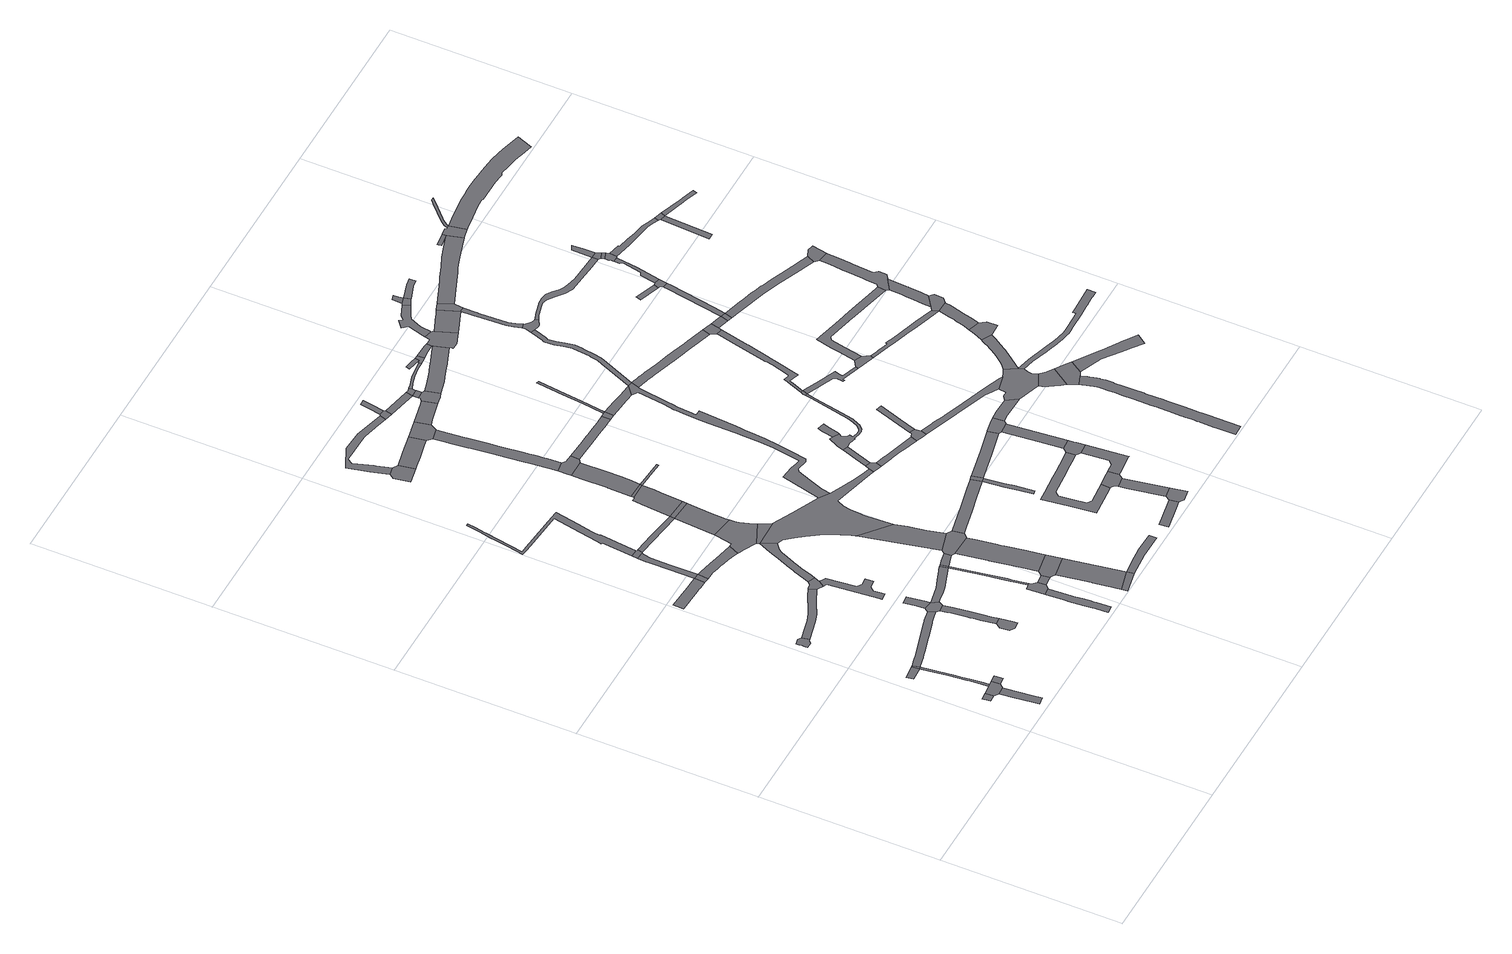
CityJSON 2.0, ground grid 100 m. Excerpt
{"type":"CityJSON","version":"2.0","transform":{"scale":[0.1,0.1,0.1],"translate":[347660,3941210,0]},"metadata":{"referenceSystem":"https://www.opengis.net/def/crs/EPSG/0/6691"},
"CityObjects":{
"road1":{"type":"Road","geometry":[{"type":"MultiSurface","lod":"1","boundaries":[[[0,1,2,3]]]}]},
"road2":{"type":"Road","attributes":{"RoadStructureAttribute.sectionType":"1"},"geometry":[{"type":"MultiSurface","lod":"1","boundaries":[[[4,5,6,7,8,9,10,11]]]}]},
"road3":{"type":"Road","geometry":[{"type":"MultiSurface","lod":"1","boundaries":[[[12,13,3,2,11,10,14,15]]]}]},
"road4":{"type":"Road","attributes":{"RoadStructureAttribute.sectionType":"1"},"geometry":[{"type":"MultiSurface","lod":"1","boundaries":[[[16,17,18,19]]]}]},
"road5":{"type":"Road","attributes":{"RoadStructureAttribute.sectionType":"1"},"geometry":[{"type":"MultiSurface","lod":"1","boundaries":[[[17,20,21,22,23,24,13,12,25,26,27,28,29,30,31,32,33]]]}]},
"road6":{"type":"Road","geometry":[{"type":"MultiSurface","lod":"1","boundaries":[[[14,34,35,36,15]]]}]},
"road7":{"type":"Road","geometry":[{"type":"MultiSurface","lod":"1","boundaries":[[[37,38,18,17,33,39]]]}]},
"road8":{"type":"Road","geometry":[{"type":"MultiSurface","lod":"1","boundaries":[[[40,41,42,43,44,45,46,47,48,49,50,51]]]}]},
"road9":{"type":"Road","attributes":{"RoadStructureAttribute.sectionType":"1"},"geometry":[{"type":"MultiSurface","lod":"1","boundaries":[[[52,53,54,55,56,57,58,59,60,61,62,63,64,65,66,67,68,69,70,71,37,39]]]}]},
"road10":{"type":"Road","attributes":{"RoadStructureAttribute.sectionType":"1"},"geometry":[{"type":"MultiSurface","lod":"1","boundaries":[[[72,73,74,75,76,77,78,79,80,81,82,83,84,85,86,87,88,40,51]]]}]},
"road11":{"type":"Road","attributes":{"RoadStructureAttribute.sectionType":"1"},"geometry":[{"type":"MultiSurface","lod":"1","boundaries":[[[89,90,91,92,93,94,95,96,97,98,99,100]]]}]},
"road12":{"type":"Road","geometry":[{"type":"MultiSurface","lod":"1","boundaries":[[[101,102,103,104,105,106,107,108]]]}]},
"road13":{"type":"Road","attributes":{"RoadStructureAttribute.sectionType":"1"},"geometry":[{"type":"MultiSurface","lod":"1","boundaries":[[[109,110,111,112,113,114,115,116,117,118,119,120,121,122,123,106,105]]]}]},
"road14":{"type":"Road","geometry":[{"type":"MultiSurface","lod":"1","boundaries":[[[124,125,126,65,64,116,115]]]}]},
"road15":{"type":"Road","geometry":[{"type":"MultiSurface","lod":"1","boundaries":[[[95,94,127,128]]]}]},
"road16":{"type":"Road","attributes":{"RoadStructureAttribute.sectionType":"1"},"geometry":[{"type":"MultiSurface","lod":"1","boundaries":[[[129,130,131,132,126,125]]]}]},
"road17":{"type":"Road","geometry":[{"type":"MultiSurface","lod":"1","boundaries":[[[78,133,134,135,136,137,138,79]]]}]},
"road18":{"type":"Road","attributes":{"RoadStructureAttribute.sectionType":"1"},"geometry":[{"type":"MultiSurface","lod":"1","boundaries":[[[139,140,141,95,128,142,143,144,145,146,147]]]}]},
"road19":{"type":"Road","attributes":{"RoadStructureAttribute.sectionType":"1"},"geometry":[{"type":"MultiSurface","lod":"1","boundaries":[[[148,149,150,151,152,153,154,155,156,157,158,159,134,133]]]}]},
"road20":{"type":"Road","geometry":[{"type":"MultiSurface","lod":"1","boundaries":[[[146,160,161,162,163,164,147]]]}]},
"road21":{"type":"Road","attributes":{"RoadStructureAttribute.sectionType":"1"},"geometry":[{"type":"MultiSurface","lod":"1","boundaries":[[[165,166,167,168,169,170,171,128,127,172,173,174,175,176,177,178,179,180,181]]]}]},
"road22":{"type":"Road","attributes":{"RoadStructureAttribute.sectionType":"1"},"geometry":[{"type":"MultiSurface","lod":"1","boundaries":[[[182,183,184,185,186,187,125,124,188,189,190,191,192]]]}]},
"road23":{"type":"Road","attributes":{"RoadStructureAttribute.sectionType":"1"},"geometry":[{"type":"MultiSurface","lod":"1","boundaries":[[[193,194,195,196,197,198,199,200,201,202,203,204,205,206,207,208,209,210,211]]]}]},
"road24":{"type":"Road","attributes":{"RoadStructureAttribute.sectionType":"1"},"geometry":[{"type":"MultiSurface","lod":"1","boundaries":[[[163,212,213,214,215,216,217,218,219,220,221,222,223,224,225,226,227,228,229,230,231,232,233,234,235,236,237,238,239,240,241,242,243,244,164]]]}]},
"road25":{"type":"Road","attributes":{"RoadStructureAttribute.sectionType":"1"},"geometry":[{"type":"MultiSurface","lod":"1","boundaries":[[[245,246,247,248,249,250,251,252,253,136,135,254,255,256,257,258,259,260,261,262,263,264,265]]]}]},
"road26":{"type":"Road","geometry":[{"type":"MultiSurface","lod":"1","boundaries":[[[266,267,268,269,270,201,200,271,272]]]}]},
"road27":{"type":"Road","attributes":{"RoadStructureAttribute.sectionType":"1"},"geometry":[{"type":"MultiSurface","lod":"1","boundaries":[[[268,273,274,275,276,277,278,192,279,280,281,282,283,284,269]]]}]},
"road28":{"type":"Road","attributes":{"RoadStructureAttribute.sectionType":"1"},"geometry":[{"type":"MultiSurface","lod":"1","boundaries":[[[285,286,287,161,160,288,289]]]}]},
"road29":{"type":"Road","attributes":{"RoadStructureAttribute.sectionType":"1"},"geometry":[{"type":"MultiSurface","lod":"1","boundaries":[[[290,291,266,272,292,293]]]}]},
"road30":{"type":"Road","geometry":[{"type":"MultiSurface","lod":"1","boundaries":[[[294,182,192,278,295]]]}]},
"road31":{"type":"Road","attributes":{"RoadStructureAttribute.sectionType":"1"},"geometry":[{"type":"MultiSurface","lod":"1","boundaries":[[[296,297,294,295,298]]]}]},
"road32":{"type":"Road","geometry":[{"type":"MultiSurface","lod":"1","boundaries":[[[180,299,300,301,302,303,304,305,306,307,308,309,310,311,312,181]]]}]},
"road33":{"type":"Road","geometry":[{"type":"MultiSurface","lod":"1","boundaries":[[[313,314,315,316]]]}]},
"road34":{"type":"Road","attributes":{"RoadStructureAttribute.sectionType":"1"},"geometry":[{"type":"MultiSurface","lod":"1","boundaries":[[[317,318,319,320,321,314,313,322,323,324,325]]]}]},
"road35":{"type":"Road","geometry":[{"type":"MultiSurface","lod":"1","boundaries":[[[301,245,326,327,328,302]]]}]},
"road36":{"type":"Road","geometry":[{"type":"MultiSurface","lod":"1","boundaries":[[[324,329,330,331,290,293,332,325]]]}]},
"road37":{"type":"Road","attributes":{"RoadStructureAttribute.sectionType":"1"},"geometry":[{"type":"MultiSurface","lod":"1","boundaries":[[[333,334,335,336,337,338,288,339,340,309,308]]]}]},
"road38":{"type":"Road","attributes":{"RoadStructureAttribute.sectionType":"1"},"geometry":[{"type":"MultiSurface","lod":"1","boundaries":[[[341,342,343,344,345,331,330,346,347,348,349,350,351,352,353,354]]]}]},
"road39":{"type":"Road","geometry":[{"type":"MultiSurface","lod":"1","boundaries":[[[354,353,355,356,357,358,296,298]]]}]},
"road40":{"type":"Road","geometry":[{"type":"MultiSurface","lod":"1","boundaries":[[[288,338,359,289]]]}]},
"road41":{"type":"Road","attributes":{"RoadStructureAttribute.sectionType":"1"},"geometry":[{"type":"MultiSurface","lod":"1","boundaries":[[[360,361,362,363,364,365,366,358,357]]]}]},
"road42":{"type":"Road","geometry":[{"type":"MultiSurface","lod":"1","boundaries":[[[367,368,369,370,371,372]]]}]},
"road43":{"type":"Road","attributes":{"RoadStructureAttribute.sectionType":"1"},"geometry":[{"type":"MultiSurface","lod":"1","boundaries":[[[373,374,375,376,289,359,377,378,379]]]}]},
"road44":{"type":"Road","attributes":{"RoadStructureAttribute.sectionType":"1"},"geometry":[{"type":"MultiSurface","lod":"1","boundaries":[[[380,381,382,313,316,383,384,385,386]]]}]},
"road45":{"type":"Road","geometry":[{"type":"MultiSurface","lod":"1","boundaries":[[[387,388,389,373,379]]]}]},
"road46":{"type":"Road","geometry":[{"type":"MultiSurface","lod":"1","boundaries":[[[390,391,326,245,265,392,393,394,395,396,397,398,399,400,401,402,364,363,403,404,405,406,407,408,409,410,411,412,413,414,415,416,417,418,419,420]]]}]},
"road47":{"type":"Road","attributes":{"RoadStructureAttribute.sectionType":"1"},"geometry":[{"type":"MultiSurface","lod":"1","boundaries":[[[387,421,422,423,424,425,426,427,428,388]]]}]},
"road48":{"type":"Road","attributes":{"function":"3","RoadStructureAttribute.sectionType":"1"},"geometry":[{"type":"MultiSurface","lod":"1","boundaries":[[[371,429,430,431,432,433,434,372]]]}]},
"road49":{"type":"Road","attributes":{"RoadStructureAttribute.sectionType":"1"},"geometry":[{"type":"MultiSurface","lod":"1","boundaries":[[[435,436,437,438,439,440,441,442,443,444,445,446,447,448,449,450,451,452,453,454,368,367]]]}]},
"road50":{"type":"Road","geometry":[{"type":"MultiSurface","lod":"1","boundaries":[[[455,456,457,458,387,379]]]}]},
"road51":{"type":"Road","geometry":[{"type":"MultiSurface","lod":"1","boundaries":[[[459,425,424,460,461,462,463,464]]]}]},
"road52":{"type":"Road","attributes":{"RoadStructureAttribute.sectionType":"1"},"geometry":[{"type":"MultiSurface","lod":"1","boundaries":[[[463,465,466,467,468,469,470,471,472,473,474,475,476,477,478,479,480,481,482,483,484,485,486,487,488,489,490,491,492,464]]]}]},
"road53":{"type":"Road","attributes":{"RoadStructureAttribute.sectionType":"1"},"geometry":[{"type":"MultiSurface","lod":"1","boundaries":[[[355,493,494,495,496,497,498,499,500,501,502,503,356]]]}]},
"road54":{"type":"Road","geometry":[{"type":"MultiSurface","lod":"1","boundaries":[[[478,504,505,506,507,433,432,479]]]}]},
"road55":{"type":"Road","attributes":{"RoadStructureAttribute.sectionType":"1"},"geometry":[{"type":"MultiSurface","lod":"1","boundaries":[[[508,509,510,511,512,513]]]}]},
"road56":{"type":"Road","geometry":[{"type":"MultiSurface","lod":"1","boundaries":[[[446,445,514,515,516,517,518]]]}]},
"road57":{"type":"Road","attributes":{"RoadStructureAttribute.sectionType":"1"},"geometry":[{"type":"MultiSurface","lod":"1","boundaries":[[[519,520,521,522,523,524,525,526,527,461,460,528,529,530,531,532,533,534,535]]]}]},
"road58":{"type":"Road","geometry":[{"type":"MultiSurface","lod":"1","boundaries":[[[536,537,538,539,540,541,542,496]]]}]},
"road59":{"type":"Road","attributes":{"RoadStructureAttribute.sectionType":"1"},"geometry":[{"type":"MultiSurface","lod":"1","boundaries":[[[517,543,544,545,546,518]]]}]},
"road60":{"type":"Road","geometry":[{"type":"MultiSurface","lod":"1","boundaries":[[[547,548,414,413,549,550,551,552,553]]]}]},
"road61":{"type":"Road","geometry":[{"type":"MultiSurface","lod":"1","boundaries":[[[542,554,555,497,496]]]}]},
"road62":{"type":"Road","attributes":{"function":"3","RoadStructureAttribute.sectionType":"1"},"geometry":[{"type":"MultiSurface","lod":"1","boundaries":[[[504,556,557,558,559,560,561,505]]]}]},
"road63":{"type":"Road","attributes":{"RoadStructureAttribute.sectionType":"1"},"geometry":[{"type":"MultiSurface","lod":"1","boundaries":[[[562,563,564,565,566,567,568,569,570,571,572,573,574,575,576,577,578,579,580,581,582,583,584]]]}]},
"road64":{"type":"Road","attributes":{"RoadStructureAttribute.sectionType":"1"},"geometry":[{"type":"MultiSurface","lod":"1","boundaries":[[[585,586,516,515,587,588,589]]]}]},
"road65":{"type":"Road","geometry":[{"type":"MultiSurface","lod":"1","boundaries":[[[590,591,592,513,512,593]]]}]},
"road66":{"type":"Road","attributes":{"RoadStructureAttribute.sectionType":"1"},"geometry":[{"type":"MultiSurface","lod":"1","boundaries":[[[594,595,596,597,598,599,600,601,602,603,604,605,606,607,608,609,610,611,612,390,420,613,614,615,616,617,618,619,620,621,622,623,624,625,626,627,628,629,630,631,632,633,634,635,636,637,638]]]}]},
"road67":{"type":"Road","geometry":[{"type":"MultiSurface","lod":"1","boundaries":[[[639,640,641,547,553]]]}]},
"road68":{"type":"Road","attributes":{"RoadStructureAttribute.sectionType":"1"},"geometry":[{"type":"MultiSurface","lod":"1","boundaries":[[[642,643,644,592,591]]]}]},
"road69":{"type":"Road","geometry":[{"type":"MultiSurface","lod":"1","boundaries":[[[645,646,647,584,583,648,649,643,642,650]]]}]},
"road70":{"type":"Road","geometry":[{"type":"MultiSurface","lod":"1","boundaries":[[[651,652,560,559,653,654,655,656,657]]]}]},
"road71":{"type":"Road","attributes":{"RoadStructureAttribute.sectionType":"1"},"geometry":[{"type":"MultiSurface","lod":"1","boundaries":[[[551,658,659,660,661,662,663,664,665,666,667,668,669,552]]]}]},
"road72":{"type":"Road","attributes":{"RoadStructureAttribute.sectionType":"1"},"geometry":[{"type":"MultiSurface","lod":"1","boundaries":[[[656,670,589,657]]]}]},
"road73":{"type":"Road","geometry":[{"type":"MultiSurface","lod":"1","boundaries":[[[671,519,535,672,673]]]}]},
"road74":{"type":"Road","geometry":[{"type":"MultiSurface","lod":"1","boundaries":[[[670,674,675,676,677,585,589]]]}]},
"road75":{"type":"Road","attributes":{"RoadStructureAttribute.sectionType":"1"},"geometry":[{"type":"MultiSurface","lod":"1","boundaries":[[[678,679,680,555,554,681,682,683,684,685]]]}]},
"road76":{"type":"Road","geometry":[{"type":"MultiSurface","lod":"1","boundaries":[[[686,687,688,689,690,691,692,693]]]}]},
"road77":{"type":"Road","attributes":{"RoadStructureAttribute.sectionType":"1"},"geometry":[{"type":"MultiSurface","lod":"1","boundaries":[[[694,695,696,697,698,699,700,701,671,673]]]}]},
"road78":{"type":"Road","attributes":{"RoadStructureAttribute.sectionType":"1"},"geometry":[{"type":"MultiSurface","lod":"1","boundaries":[[[702,703,704,705,706,707,708,709,710,711,645,650]]]}]},
"road79":{"type":"Road","geometry":[{"type":"MultiSurface","lod":"1","boundaries":[[[712,713,714,715,716,717,718,719,676,675]]]}]},
"road80":{"type":"Road","geometry":[{"type":"MultiSurface","lod":"1","boundaries":[[[637,720,721,722,723,724,725,673,672,726,727,638]]]}]},
"road81":{"type":"Road","geometry":[{"type":"MultiSurface","lod":"1","boundaries":[[[728,665,664,729,730,731,732,733,734,735]]]}]},
"road82":{"type":"Road","attributes":{"RoadStructureAttribute.sectionType":"1"},"geometry":[{"type":"MultiSurface","lod":"1","boundaries":[[[736,737,738,739,740,741,742,743,744,745,746,747,748,749,750,751,752,753,754,755,756,757,758,759,760,761,762,763,764,765,766,693,692,767,768,769,640,639]]]}]},
"road83":{"type":"Road","geometry":[{"type":"MultiSurface","lod":"1","boundaries":[[[770,771,772,773,573,572,774,707,706]]]}]},
"road84":{"type":"Road","attributes":{"function":"3","RoadStructureAttribute.sectionType":"1"},"geometry":[{"type":"MultiSurface","lod":"1","boundaries":[[[654,775,776,777,778,779,780,781,782,783,784,785,786,787,655]]]}]},
"road85":{"type":"Road","geometry":[{"type":"MultiSurface","lod":"1","boundaries":[[[788,789,790,791,792,793]]]}]},
"road86":{"type":"Road","attributes":{"RoadStructureAttribute.sectionType":"1"},"geometry":[{"type":"MultiSurface","lod":"1","boundaries":[[[794,795,796,797,773,772]]]}]},
"road87":{"type":"Road","geometry":[{"type":"MultiSurface","lod":"1","boundaries":[[[798,799,800,735,734]]]}]},
"road88":{"type":"Road","geometry":[{"type":"MultiSurface","lod":"1","boundaries":[[[716,715,801,802,803,793,792]]]}]},
"road89":{"type":"Road","geometry":[{"type":"MultiSurface","lod":"1","boundaries":[[[804,805,806,685,684,807,796,795,808,809]]]}]},
"road90":{"type":"Road","geometry":[{"type":"MultiSurface","lod":"1","boundaries":[[[802,810,811,812,813,814,803]]]}]},
"road91":{"type":"Road","geometry":[{"type":"MultiSurface","lod":"1","boundaries":[[[815,816,817,750,749,818]]]}]},
"road92":{"type":"Road","attributes":{"RoadStructureAttribute.sectionType":"1"},"geometry":[{"type":"MultiSurface","lod":"1","boundaries":[[[819,820,821,822,823,824,825,826,827,828,732,731,829,830,831,832,833,834,835,836,837,838,839]]]}]},
"road93":{"type":"Road","attributes":{"RoadStructureAttribute.sectionType":"1"},"geometry":[{"type":"MultiSurface","lod":"1","boundaries":[[[808,840,841,842,843,809]]]}]},
"road94":{"type":"Road","attributes":{"RoadStructureAttribute.sectionType":"1"},"geometry":[{"type":"MultiSurface","lod":"1","boundaries":[[[844,845,846,847,848,849,850,851,852,853,854,855,856,857,858,859,860,861,862,863,864,865,866,867,868,869,637,636]]]}]},
"road95":{"type":"Road","geometry":[{"type":"MultiSurface","lod":"1","boundaries":[[[870,871,872,873,874,875,813,812,780,779,876,877,878,879]]]}]},
"road96":{"type":"Road","attributes":{"RoadStructureAttribute.sectionType":"1"},"geometry":[{"type":"MultiSurface","lod":"1","boundaries":[[[880,881,882,883,884,885,818,749,886,887,888,889,890,891,892,893]]]}]},
"road97":{"type":"Road","attributes":{"RoadStructureAttribute.sectionType":"1"},"geometry":[{"type":"MultiSurface","lod":"1","boundaries":[[[635,894,895,896,897,898,899,900,901,902,903,904,905,906,907,908,909,910,911,912,913,914,915,916,917,918,919,920,921,922,636]]]}]},
"road98":{"type":"Road","attributes":{"RoadStructureAttribute.sectionType":"1"},"geometry":[{"type":"MultiSurface","lod":"1","boundaries":[[[923,924,925,926,927,928,929,930,873,872,931,932,933,934,935,936,937,938,939]]]}]},
"road99":{"type":"Road","attributes":{"RoadStructureAttribute.sectionType":"1"},"geometry":[{"type":"MultiSurface","lod":"1","boundaries":[[[940,941,942,943,944,945,946,947,948,949,950,951,952,953,954,955,956,957,958,959,960,961,816,815]]]}]},
"road100":{"type":"Road","attributes":{"RoadStructureAttribute.sectionType":"1"},"geometry":[{"type":"MultiSurface","lod":"1","boundaries":[[[962,963,964,965,966,967,968,969,970,971,972,973,974,975,962,976,977,978,979,980,870,879]]]}]},
"road101":{"type":"Road","attributes":{"RoadStructureAttribute.sectionType":"1"},"geometry":[{"type":"MultiSurface","lod":"1","boundaries":[[[981,982,983,984,985,986,987,988,989,990,991,992,993,994,995,996,997,998,999,1000,1001,1002,1003,1004,1005,1006,1007,1008,1009,1010,1011,1012,1013,1014,1015,1016,1017,1018,1019,1020,1021,1022,1023,1024,1025,1026,1027,1028,1029,1030,1031,1032,1033,1034,1035,1036,1037,1038,1039,1040,1041,1042,1043,1044,1045]]]}]},
"road102":{"type":"Road","geometry":[{"type":"MultiSurface","lod":"1","boundaries":[[[1046,1047,1048,839,838,1049,1050,842,841,1051,1052,1053,1054,1055,1056,1057,1058]]]}]},
"road103":{"type":"Road","geometry":[{"type":"MultiSurface","lod":"1","boundaries":[[[1059,1060,969,968,1061,856,855,1062,1063,1064,1065]]]}]},
"road104":{"type":"Road","geometry":[{"type":"MultiSurface","lod":"1","boundaries":[[[892,1066,1067,1068,1069,1070,1071,893]]]}]},
"road105":{"type":"Road","geometry":[{"type":"MultiSurface","lod":"1","boundaries":[[[1072,976,962,975,1073]]]}]},
"road106":{"type":"Road","attributes":{"RoadStructureAttribute.sectionType":"1"},"geometry":[{"type":"MultiSurface","lod":"1","boundaries":[[[1074,1075,1076,1052,1051,1077,1078,1079,1080,1081,1082,1083]]]}]},
"road107":{"type":"Road","geometry":[{"type":"MultiSurface","lod":"1","boundaries":[[[1084,939,938,1085,1086,1087]]]}]},
"road108":{"type":"Road","attributes":{"RoadStructureAttribute.sectionType":"1"},"geometry":[{"type":"MultiSurface","lod":"1","boundaries":[[[1088,1089,1090,1091,1084,1087]]]}]},
"road109":{"type":"Road","geometry":[{"type":"MultiSurface","lod":"1","boundaries":[[[1011,1092,1093,1094,1074,1083,1095,1096,1097,1098,1012]]]}]},
"road110":{"type":"Road","geometry":[{"type":"MultiSurface","lod":"1","boundaries":[[[1099,1100,1101,908,907,949,948]]]}]},
"road111":{"type":"Road","attributes":{"RoadStructureAttribute.sectionType":"1"},"geometry":[{"type":"MultiSurface","lod":"1","boundaries":[[[1086,1102,1103,1104,1105,1087]]]}]},
"road112":{"type":"Road","attributes":{"RoadStructureAttribute.sectionType":"1"},"geometry":[{"type":"MultiSurface","lod":"1","boundaries":[[[1106,1107,1100,1099,1108,1109]]]}]},
"road113":{"type":"Road","geometry":[{"type":"MultiSurface","lod":"1","boundaries":[[[1110,1111,1112,1113,1114,1115,1116,1117,1118,1119,1120,1121,1122,1123,1124,1125,1126,1127,1128,1129,1130,1131,1132,1133,1134,1046,1058]]]}]},
"road114":{"type":"Road","geometry":[{"type":"MultiSurface","lod":"1","boundaries":[[[1108,1135,1136,1109]]]}]},
"road115":{"type":"Road","attributes":{"RoadStructureAttribute.sectionType":"1"},"geometry":[{"type":"MultiSurface","lod":"1","boundaries":[[[1137,1138,1139,1140,1141,1142,1143,1144,1145,1146,1147,1068,1067,1148,1149,1150,1151,1152,1153,1154,1155]]]}]},
"road116":{"type":"Road","attributes":{"RoadStructureAttribute.sectionType":"1"},"geometry":[{"type":"MultiSurface","lod":"1","boundaries":[[[1064,1156,1157,1158,1159,1160,1161,1162,1163,1164,1165,1166,1167,1168,1169,1170,1171,1172,1173,1174,1175,1176,1177,1178,1179,1180,1065]]]}]},
"road117":{"type":"Road","attributes":{"RoadStructureAttribute.sectionType":"1"},"geometry":[{"type":"MultiSurface","lod":"1","boundaries":[[[1181,1182,1183,1184,1185,1186,1187,1093,1092,1188,1189,1190,1191,1192,1193]]]}]},
"road118":{"type":"Road","geometry":[{"type":"MultiSurface","lod":"1","boundaries":[[[1194,1195,1196,1197,1198,1199,1200,1071,1070,1201,1202,1203,1204,1205,1206,1207,1208,1209,1210,1211]]]}]},
"road119":{"type":"Road","attributes":{"RoadStructureAttribute.sectionType":"1"},"geometry":[{"type":"MultiSurface","lod":"1","boundaries":[[[1136,1212,1213,1214,1215,1216,1217,1109]]]}]},
"road120":{"type":"Road","attributes":{"function":"3","RoadStructureAttribute.sectionType":"1"},"geometry":[{"type":"MultiSurface","lod":"1","boundaries":[[[1218,1219,1220,1221,1222,1223,1224,1225,1072,1073,1226,1227,1228,1229,1230,1231,1232]]]}]},
"road121":{"type":"Road","attributes":{"RoadStructureAttribute.sectionType":"1"},"geometry":[{"type":"MultiSurface","lod":"1","boundaries":[[[1233,1234,1235,1236,1237]]]}]},
"road122":{"type":"Road","geometry":[{"type":"MultiSurface","lod":"1","boundaries":[[[1238,1239,1240,1241,1242,1117,1116]]]}]},
"road123":{"type":"Road","geometry":[{"type":"MultiSurface","lod":"1","boundaries":[[[1243,1215,1214,1244,1245,1233,1237]]]}]},
"road124":{"type":"Road","geometry":[{"type":"MultiSurface","lod":"1","boundaries":[[[1057,1246,1247,1248,1249,1250,1251,1252,1253,1254,1255,1256,1257,1258,1259,1260,1261,1262,1263,1264,1265,1266,1267,1268,1269,1270,1271,1272,1273,1058]]]}]},
"road125":{"type":"Road","attributes":{"RoadStructureAttribute.sectionType":"1"},"geometry":[{"type":"MultiSurface","lod":"1","boundaries":[[[1274,1275,1276,1277,1278,1279,1241,1240,1280,1281,1282,1283,1284,1285,1286,1155]]]}]},
"road126":{"type":"Road","attributes":{"RoadStructureAttribute.sectionType":"1"},"geometry":[{"type":"MultiSurface","lod":"1","boundaries":[[[1135,1287,1288,1289,1290,1291,1292,1293,1294,1295,1296,1297,1298,1299,1300,1301,1302,1303,1304,1305,1306,1307,1308,1136]]]}]},
"road127":{"type":"Road","attributes":{"RoadStructureAttribute.sectionType":"1"},"geometry":[{"type":"MultiSurface","lod":"1","boundaries":[[[1309,1310,1311,1312,1313,1245,1244,1314,1315]]]}]},
"road128":{"type":"Road","geometry":[{"type":"MultiSurface","lod":"1","boundaries":[[[1286,1316,1317,1318,1319,1137,1155]]]}]},
"road129":{"type":"Road","attributes":{"function":"3","RoadStructureAttribute.sectionType":"1"},"geometry":[{"type":"MultiSurface","lod":"1","boundaries":[[[1320,1321,1322,1323,1232]]]}]},
"road130":{"type":"Road","attributes":{"RoadStructureAttribute.sectionType":"1"},"geometry":[{"type":"MultiSurface","lod":"1","boundaries":[[[1324,1325,1326,1327,1328,1329,1330,1331,1332,1333,1319,1318]]]}]},
"road131":{"type":"Road","geometry":[{"type":"MultiSurface","lod":"1","boundaries":[[[1168,1334,1335,1336,1337,1169]]]}]},
"road132":{"type":"Road","geometry":[{"type":"MultiSurface","lod":"1","boundaries":[[[1338,1339,1340,1341,1342,1343,1309,1315]]]}]},
"road133":{"type":"Road","attributes":{"RoadStructureAttribute.sectionType":"1"},"geometry":[{"type":"MultiSurface","lod":"1","boundaries":[[[1344,1341,1340,1335,1334]]]}]},
"road134":{"type":"Road","geometry":[{"type":"MultiSurface","lod":"1","boundaries":[[[1337,1345,1346,1347,1169]]]}]},
"road135":{"type":"Road","geometry":[{"type":"MultiSurface","lod":"1","boundaries":[[[1348,1349,1350,1351,1352,1353,1354,1355,1356,1320,1232,1231]]]}]},
"road136":{"type":"Road","attributes":{"RoadStructureAttribute.sectionType":"1"},"geometry":[{"type":"MultiSurface","lod":"1","boundaries":[[[1357,1358,1359,1360,1361,1362,1363,1364,1365,1194,1211,1329,1328,1366,1367,1368,1369,1370,1371,1372,1373,1374,1375]]]}]},
"road137":{"type":"Road","attributes":{"RoadStructureAttribute.sectionType":"1"},"geometry":[{"type":"MultiSurface","lod":"1","boundaries":[[[1376,1377,1378,1379,1380,1381,1382,1383,1384,1385,1386,1387,1388,1339,1338]]]}]},
"road138":{"type":"Road","attributes":{"RoadStructureAttribute.sectionType":"1"},"geometry":[{"type":"MultiSurface","lod":"1","boundaries":[[[1389,1390,1391,1392,1393,1394,1395,1396,1397,1398,1399,1400,1352,1351]]]}]},
"road139":{"type":"Road","geometry":[{"type":"MultiSurface","lod":"1","boundaries":[[[1401,1402,1296,1295,1357,1375]]]}]},
"road140":{"type":"Road","geometry":[{"type":"MultiSurface","lod":"1","boundaries":[[[1382,1381,1403,1404,1405]]]}]},
"road141":{"type":"Road","attributes":{"RoadStructureAttribute.sectionType":"1"},"geometry":[{"type":"MultiSurface","lod":"1","boundaries":[[[1406,1407,1408,1405,1404,1403,1409,1410,1404,1411,1412,1413,1414]]]}]},
"road142":{"type":"Road","attributes":{"function":"3","RoadStructureAttribute.sectionType":"1"},"geometry":[{"type":"MultiSurface","lod":"1","boundaries":[[[1350,1415,1416,1417,1418,1419,1420,1421,1422,1423,1424,1425,1426,1427,1428,1429,1430,1431,1432,1433,1434,1435,1436,1437,1438,1439,1440,1441,1442,1443,1444,1445,1351]]]}]}
},
"vertices":[
[104,316,0],[109,270,0],[149,274,0],[145,320,0],
[183,164,0],[184,162,0],[198,45,0],[242,54,0],[234,118,0],[228,167,0],[218,259,0],[172,255,0],
[211,326,0],[198,325,0],[238,282,0],[233,329,0],
[79,678,0],[157,685,0],[152,726,0],[75,717,0],
[164,630,0],[176,538,0],[188,438,0],[188,433,0],[194,369,0],[208,362,0],[200,434,0],[195,480,0],[192,507,0],[179,605,0],[172,657,0],[172,660,0],[172,661,0],[169,687,0],
[278,286,0],[279,286,0],[274,333,0],
[159,728,0],[153,726,0],[168,688,0],
[92,1301,0],[75,1313,0],[43,1306,0],[45,1291,0],[46,1283,0],[46,1282,0],[46,1264,0],[45,1255,0],[45,1244,0],[77,1243,0],[89,1259,0],[101,1262,0],
[176,691,0],[182,692,0],[225,701,0],[229,702,0],[237,705,0],[298,722,0],[353,737,0],[368,741,0],[373,743,0],[471,771,0],[477,773,0],[510,781,0],[549,790,0],[530,825,0],[470,813,0],[447,807,0],[446,807,0],[444,806,0],[236,745,0],[196,736,0],
[224,1291,0],[274,1308,0],[276,1310,0],[335,1341,0],[365,1355,0],[409,1376,0],[429,1385,0],[412,1423,0],[368,1403,0],[338,1388,0],[318,1377,0],[287,1361,0],[275,1355,0],[258,1346,0],[233,1337,0],[212,1330,0],[158,1317,0],
[152,1905,0],[176,1904,0],[181,1903,0],[217,1902,0],[218,1902,0],[228,1901,0],[233,1957,0],[203,1959,0],[156,1962,0],[89,1966,0],[21,1971,0],[17,1913,0],
[594,406,0],[618,389,0],[658,394,0],[654,421,0],[645,488,0],[606,482,0],[587,458,0],[586,457,0],
[643,501,0],[639,529,0],[634,569,0],[628,619,0],[626,631,0],[612,727,0],[605,778,0],[565,773,0],[571,738,0],[573,727,0],[585,634,0],[587,618,0],[589,602,0],[594,564,0],[605,491,0],
[619,805,0],[594,839,0],[546,846,0],
[259,1898,0],[264,1954,0],
[591,864,0],[578,967,0],[534,962,0],[542,892,0],
[464,1365,0],[484,1399,0],[496,1429,0],[458,1445,0],[443,1431,0],[420,1427,0],
[230,2222,0],[230,2219,0],[230,2180,0],[263,2110,0],[262,2218,0],[271,2258,0],[272,2261,0],[273,2267,0],[234,2271,0],
[481,1355,0],[509,1080,0],[510,1066,0],[550,1070,0],[548,1088,0],[544,1131,0],[563,1154,0],[604,1157,0],[601,1202,0],[558,1199,0],[535,1218,0],[519,1379,0],
[282,2270,0],[285,2298,0],[280,2298,0],[277,2301,0],[237,2303,0],
[473,1910,0],[405,1925,0],[359,1935,0],[319,1944,0],[317,1945,0],[297,1949,0],[281,1952,0],[305,1894,0],[329,1889,0],[343,1886,0],[366,1881,0],[389,1874,0],[420,1866,0],[446,1859,0],[458,1856,0],[483,1845,0],[509,1902,0],
[841,913,0],[839,913,0],[787,894,0],[752,881,0],[699,862,0],[623,845,0],[623,806,0],[632,808,0],[675,815,0],[717,823,0],[850,870,0],
[957,110,0],[956,122,0],[954,144,0],[950,184,0],[945,231,0],[944,239,0],[943,265,0],[936,363,0],[896,361,0],[896,360,0],[902,258,0],[903,250,0],[903,237,0],[911,151,0],[914,109,0],[915,104,0],[920,44,0],[921,27,0],[962,30,0],
[299,2508,0],[295,2508,0],[297,2527,0],[299,2543,0],[302,2562,0],[318,2644,0],[344,2774,0],[335,2774,0],[302,2778,0],[61,2798,0],[22,2802,0],[49,2953,0],[60,3016,0],[63,3035,0],[67,3051,0],[73,3090,0],[80,3129,0],[68,3130,0],[61,3094,0],[54,3050,0],[41,2980,0],[37,2955,0],[24,2883,0],[7,2790,0],[38,2787,0],[74,2783,0],[301,2764,0],[270,2605,0],[261,2560,0],[259,2549,0],[246,2482,0],[245,2478,0],[254,2477,0],
[593,1779,0],[562,1707,0],[554,1690,0],[538,1651,0],[506,1572,0],[501,1559,0],[495,1544,0],[491,1535,0],[466,1463,0],[505,1450,0],[522,1501,0],[529,1522,0],[539,1546,0],[542,1552,0],[577,1637,0],[584,1653,0],[586,1657,0],[597,1672,0],[605,1681,0],[615,1689,0],[632,1701,0],
[953,430,0],[931,451,0],[929,466,0],[917,464,0],[890,458,0],[956,385,0],[958,385,0],
[929,468,0],[927,479,0],[915,553,0],[912,576,0],[894,690,0],[862,872,0],[873,747,0],[881,698,0],[883,687,0],[894,610,0],[903,552,0],[903,550,0],
[515,2265,0],[487,2269,0],[402,2282,0],[566,2231,0],[568,2257,0],
[1008,436,0],[977,433,0],[983,388,0],[1013,391,0],
[852,916,0],[862,873,0],
[933,934,0],[880,922,0],[934,895,0],
[495,1839,0],[517,1829,0],[587,1795,0],[710,1850,0],[702,1867,0],[694,1889,0],[687,1913,0],[681,1936,0],[677,1959,0],[674,1983,0],[547,2004,0],[544,1986,0],[529,1900,0],[515,1903,0],
[1215,70,0],[1096,37,0],[1098,6,0],[1220,31,0],
[1060,262,0],[1072,190,0],[1072,186,0],[1083,117,0],[1084,114,0],[1162,384,0],[1161,385,0],[1160,394,0],[1041,374,0],
[747,1784,0],[726,1818,0],[711,1848,0],
[1145,479,0],[1145,480,0],[1027,459,0],[1017,391,0],
[674,1993,0],[673,2006,0],[674,2032,0],[676,2071,0],[682,2169,0],[686,2223,0],[558,2134,0],[549,2018,0],
[984,717,0],[985,711,0],[989,687,0],[997,636,0],[1012,550,0],[1131,568,0],[1130,574,0],[1129,579,0],[1110,691,0],[1107,707,0],[1102,737,0],[1085,841,0],[1078,880,0],[955,884,0],
[1103,907,0],[1090,966,0],[1063,984,0],[946,950,0],
[688,2249,0],
[1039,1084,0],[1023,1166,0],[1021,1177,0],[1003,1246,0],[851,1374,0],[901,1155,0],[921,1066,0],
[267,3635,0],[220,3624,0],[202,3600,0],[219,3511,0],[309,3529,0],[292,3617,0],
[608,2476,0],[608,2471,0],[585,2473,0],[581,2421,0],[696,2371,0],[699,2414,0],[702,2477,0],
[1376,87,0],[1348,84,0],[1295,80,0],[1356,42,0],[1384,44,0],[1492,42,0],[1493,83,0],
[703,2489,0],[608,2491,0],[608,2489,0],
[1006,1659,0],[856,1729,0],[665,1687,0],[702,1642,0],[735,1598,0],[764,1559,0],[778,1539,0],[791,1517,0],[807,1484,0],[824,1448,0],[825,1444,0],[837,1416,0],[850,1379,0],[997,1388,0],[997,1412,0],[998,1430,0],[1001,1486,0],[1011,1525,0],[1029,1565,0],[1208,1520,0],[1244,1510,0],[1281,1499,0],[1283,1498,0],[1291,1496,0],[1299,1525,0],[1280,1531,0],[1254,1539,0],[1220,1551,0],[1205,1557,0],[1139,1585,0],[1059,1620,0],
[706,2541,0],[708,2600,0],[709,2679,0],[708,2820,0],[608,2819,0],[608,2767,0],[610,2626,0],[610,2623,0],
[332,3533,0],[391,3545,0],[475,3563,0],[511,3570,0],[494,3658,0],[387,3637,0],
[242,3716,0],[239,3724,0],[206,3830,0],[223,3856,0],[223,3857,0],[228,3857,0],[390,3854,0],[407,3852,0],[479,3835,0],[484,3833,0],[554,3814,0],[564,3850,0],[439,3884,0],[416,3889,0],[407,3891,0],[348,3896,0],[286,3899,0],[181,3849,0],[163,3840,0],[194,3720,0],
[766,2473,0],[781,2472,0],[861,2466,0],[862,2478,0],
[608,2846,0],[727,2837,0],[729,2884,0],[684,2886,0],[667,2903,0],[607,2892,0],
[660,2982,0],[658,3005,0],[656,3030,0],[654,3049,0],[651,3075,0],[648,3103,0],[633,3229,0],[629,3267,0],[627,3285,0],[618,3368,0],[615,3398,0],[612,3422,0],[602,3529,0],[599,3559,0],[536,3544,0],[542,3493,0],[547,3445,0],[552,3403,0],[557,3361,0],[558,3358,0],[573,3222,0],[574,3214,0],[590,3073,0],[594,3041,0],[598,3001,0],[598,3000,0],[602,2960,0],[604,2940,0],
[1142,916,0],[1260,941,0],[1348,961,0],[1466,988,0],[1454,1047,0],[1450,1046,0],[1383,1031,0],[1360,1026,0],[1342,1022,0],[1247,999,0],[1199,989,0],
[618,3596,0],[601,3680,0],[545,3669,0],[543,3668,0],
[1721,97,0],[1583,73,0],[1586,23,0],[1722,47,0],[1767,55,0],[1758,104,0],
[577,3808,0],[599,3803,0],[607,3840,0],[602,3849,0],[574,3855,0],
[1045,2869,0],[1006,2869,0],[999,2869,0],[946,2872,0],[915,2873,0],[899,2874,0],[884,2875,0],[843,2878,0],[798,2880,0],[898,2828,0],[909,2827,0],[913,2827,0],[926,2826,0],[1003,2822,0],[1007,2822,0],[1027,2821,0],[1046,2820,0],
[1481,867,0],[1490,795,0],[1499,721,0],[1521,727,0],[1510,833,0],[1502,886,0],[1490,991,0],
[616,3923,0],[625,3972,0],[594,3970,0],[585,3918,0],
[1308,1550,0],[1301,1529,0],[1295,1495,0],[1313,1489,0],[1342,1480,0],[1352,1513,0],[1338,1540,0],
[1490,993,0],[1477,1052,0],
[634,3601,0],[655,3607,0],[758,3631,0],[768,3633,0],[749,3715,0],[727,3707,0],
[1674,450,0],[1583,441,0],[1559,460,0],[1550,535,0],[1541,607,0],[1560,630,0],[1669,640,0],[1689,642,0],[1728,646,0],[1808,653,0],[1837,656,0],[1832,705,0],[1739,697,0],[1692,692,0],[1647,688,0],[1533,678,0],[1483,673,0],[1500,530,0],[1518,385,0],[1542,387,0],[1656,398,0],[1705,403,0],[1708,454,0],
[769,3806,0],[724,3816,0],[639,3795,0],[736,3774,0],[762,3768,0],
[1851,48,0],[1834,139,0],[1775,128,0],[1792,37,0],
[1275,2783,0],[1254,2630,0],[1244,2569,0],[1243,2558,0],[1241,2531,0],[1240,2517,0],[1237,2484,0],[1236,2442,0],[1235,2376,0],[1233,2226,0],[1233,2198,0],[1228,2087,0],[1221,2011,0],[1198,1864,0],[1197,1860,0],[1172,1864,0],[1139,1871,0],[1134,1872,0],[1061,1881,0],[1071,1674,0],[1096,1742,0],[1129,1830,0],[1144,1839,0],[1149,1838,0],[1206,1827,0],[1224,1837,0],[1237,1917,0],[1251,2006,0],[1262,2082,0],[1266,2135,0],[1271,2198,0],[1273,2222,0],[1275,2248,0],[1288,2407,0],[1291,2455,0],[1261,2457,0],[1262,2483,0],[1269,2566,0],[1273,2592,0],[1279,2626,0],[1302,2794,0],[1308,2795,0],[1321,2840,0],[1296,2844,0],[1245,2804,0],
[1390,1688,0],[1360,1698,0],[1332,1616,0],
[1791,379,0],[1732,368,0],[1739,328,0],
[1803,463,0],[1779,461,0],[1711,454,0],[1713,397,0],[1729,385,0],[1809,403,0],
[764,3728,0],[762,3725,0],[812,3643,0],[839,3651,0],[818,3731,0],[804,3737,0],[763,3735,0],
[1411,1459,0],[1417,1457,0],[1427,1454,0],[1430,1453,0],[1472,1440,0],[1504,1428,0],[1576,1401,0],[1590,1437,0],[1482,1472,0],[1454,1480,0],[1413,1493,0],[1409,1495,0],
[803,3769,0],
[1067,2869,0],[1076,2818,0],[1080,2869,0],
[803,3780,0],[802,3791,0],[799,3807,0],[784,3803,0],
[1655,1089,0],[1492,1055,0],[1486,1054,0],[1511,998,0],[1655,1028,0],[1668,1031,0],[1802,1062,0],[1792,1121,0],
[1456,1773,0],[1473,1842,0],[1480,1866,0],[1440,1874,0],[1432,1850,0],[1431,1843,0],[1418,1785,0],[1453,1767,0],
[1097,3008,0],[1101,3040,0],[1108,3105,0],[1127,3257,0],[1113,3259,0],[1112,3246,0],[1095,3107,0],[1083,2994,0],
[1824,404,0],[1934,415,0],[1943,416,0],[1941,428,0],[1920,643,0],[1860,637,0],[1868,559,0],[1875,492,0],[1858,471,0],[1856,468,0],
[839,3805,0],[886,3818,0],[937,3827,0],[983,3829,0],[982,3843,0],[937,3839,0],[875,3830,0],[824,3812,0],
[1272,2848,0],[1258,2849,0],[1209,2854,0],[1185,2857,0],[1169,2859,0],[1162,2860,0],[1144,2813,0],[1161,2812,0],
[1612,1447,0],[1595,1394,0],[1610,1389,0],[1638,1379,0],[1649,1412,0],[1649,1415,0],[1646,1448,0],[1615,1458,0],
[1413,1692,0],[1423,1689,0],[1455,1679,0],[1457,1686,0],[1458,1685,0],[1488,1676,0],[1512,1675,0],[1532,1682,0],[1555,1708,0],[1558,1715,0],[1575,1753,0],[1598,1859,0],[1623,1984,0],[1633,2031,0],[1621,2033,0],[1617,2014,0],[1613,1997,0],[1596,1915,0],[1585,1859,0],[1575,1811,0],[1572,1798,0],[1563,1757,0],[1545,1716,0],[1524,1693,0],[1511,1688,0],[1492,1689,0],[1462,1697,0],[1467,1709,0],[1469,1716,0],[1455,1721,0],[1443,1749,0],[1400,1793,0],[1373,1738,0],[1365,1714,0],
[1915,693,0],[1913,707,0],[1911,734,0],[1851,728,0],[1842,652,0],
[916,3671,0],[946,3682,0],[1009,3705,0],[1015,3707,0],[1142,3755,0],[1116,3834,0],[1076,3818,0],[996,3788,0],[988,3786,0],[947,3770,0],[934,3765,0],[929,3763,0],[866,3743,0],
[974,3878,0],[927,3886,0],[922,3865,0],[922,3864,0],[997,3849,0],[1001,3873,0],
[1880,1039,0],[1878,1059,0],[1818,1053,0],[1838,856,0],
[1676,1541,0],[1718,1666,0],[1687,1675,0],
[998,3830,0],[1024,3832,0],[1021,3870,0],
[1847,1132,0],[1828,1128,0],[1793,1121,0],[1813,1056,0],[1893,1078,0],[1887,1138,0],
[1068,3836,0],[1103,3838,0],[1114,3838,0],[1117,3866,0],[1095,3868,0],
[1642,2059,0],[1630,2063,0],[1623,2047,0],[1643,2058,0],
[2149,1229,0],[2062,1261,0],[1917,1314,0],[1894,1323,0],[1870,1331,0],[1849,1339,0],[1801,1356,0],[1794,1359,0],[1728,1385,0],[1721,1387,0],[1705,1356,0],[1725,1349,0],[1783,1328,0],[1806,1319,0],[1811,1317,0],[1858,1300,0],[1863,1298,0],[2014,1241,0],[2049,1221,0],[2083,1201,0],[2167,1220,0],
[1934,1080,0],[2065,1077,0],[2022,1138,0],[1933,1140,0],
[1409,3053,0],[1420,3105,0],[1427,3153,0],[1429,3169,0],[1432,3209,0],[1424,3259,0],[1413,3303,0],[1410,3345,0],[1416,3361,0],[1427,3393,0],[1435,3416,0],[1441,3433,0],[1417,3441,0],[1402,3397,0],[1391,3365,0],[1390,3364,0],[1386,3353,0],[1389,3299,0],[1399,3254,0],[1407,3208,0],[1404,3177,0],[1402,3156,0],[1396,3109,0],[1394,3103,0],[1385,3060,0],[1374,3033,0],
[1210,3872,0],[1207,3878,0],[1203,3884,0],[1159,3896,0],[1151,3868,0],[1140,3864,0],[1146,3750,0],[1146,3735,0],[1184,3734,0],[1254,3761,0],
[1823,1929,0],[1827,1947,0],[1835,1976,0],[1820,1983,0],[1737,2018,0],[1655,2054,0],[1643,2027,0],[1787,1965,0],[1796,1948,0],[1789,1910,0],[1798,1907,0],[1801,1918,0],[1903,1884,0],[1908,1900,0],
[1334,2789,0],[1354,2783,0],[1359,2781,0],[1368,2779,0],[1372,2778,0],[1392,2772,0],[1423,2762,0],[1506,2735,0],[1535,2726,0],[1542,2724,0],[1594,2707,0],[1668,2684,0],[1715,2670,0],[1793,2645,0],[1807,2690,0],[1729,2714,0],[1704,2722,0],[1684,2728,0],[1607,2753,0],[1556,2769,0],[1535,2775,0],[1488,2790,0],[1456,2800,0],[1413,2814,0],[1386,2822,0],[1382,2825,0],[1375,2827,0],[1360,2831,0],[1339,2837,0],
[1236,4064,0],[1218,4044,0],[1202,4062,0],[1163,4028,0],[1172,4018,0],[1187,4000,0],[1175,3955,0],[1167,3926,0],[1206,3899,0],[1212,3937,0],[1213,3949,0],[1240,4012,0],[1262,4027,0],[1279,4035,0],[1282,4036,0],[1323,4056,0],[1306,4094,0],
[1669,2129,0],[1677,2148,0],[1731,2129,0],[1770,2280,0],[1777,2307,0],[1778,2310,0],[1811,2442,0],[1811,2446,0],[1849,2607,0],[1813,2615,0],[1807,2582,0],[1790,2511,0],[1745,2317,0],[1749,2313,0],[1738,2273,0],[1710,2172,0],[1702,2168,0],[1673,2177,0],[1670,2164,0],[1667,2157,0],[1666,2154,0],[1658,2133,0],
[1396,3816,0],[1397,3748,0],[1397,3740,0],[1397,3730,0],[1405,3572,0],[1413,3533,0],[1427,3494,0],[1451,3502,0],[1437,3539,0],[1430,3575,0],[1422,3730,0],[1422,3742,0],[1422,3746,0],[1424,3816,0],[1350,3928,0],[1327,3918,0],[1306,3910,0],[1283,3901,0],[1274,3897,0],
[2374,78,0],[2374,103,0],[2374,126,0],[2374,132,0],[2375,204,0],[2375,221,0],[2374,249,0],[2374,261,0],[2374,330,0],[2373,422,0],[2373,441,0],[2372,535,0],[2373,546,0],[2373,553,0],[2373,604,0],[2371,678,0],[2371,697,0],[2371,711,0],[2371,715,0],[2371,746,0],[2371,756,0],[2371,758,0],[2367,783,0],[2367,787,0],[2364,801,0],[2360,819,0],[2358,826,0],[2355,837,0],[2352,848,0],[2348,860,0],[2340,881,0],[2284,859,0],[2286,855,0],[2289,845,0],[2292,838,0],[2297,823,0],[2302,805,0],[2306,787,0],[2309,770,0],[2311,752,0],[2311,707,0],[2312,668,0],[2312,650,0],[2312,627,0],[2313,583,0],[2312,536,0],[2312,475,0],[2312,447,0],[2313,393,0],[2313,379,0],[2313,377,0],[2312,311,0],[2312,301,0],[2312,294,0],[2313,248,0],[2313,236,0],[2312,224,0],[2312,218,0],[2312,129,0],[2312,127,0],[2313,71,0],[2313,54,0],[2313,46,0],[2314,13,0],[2375,15,0],
[2215,1242,0],[2205,1236,0],[2193,1231,0],[2075,1157,0],[2050,1156,0],[2185,1035,0],[2261,1072,0],[2250,1099,0],[2251,1117,0],[2251,1118,0],[2255,1132,0],[2263,1149,0],[2254,1178,0],
[1486,3470,0],[1452,3497,0],[1426,3476,0],[1471,3426,0],[1478,3427,0],[1512,3446,0],[1503,3463,0],
[1992,1854,0],[2004,1850,0],[2010,1868,0],[2000,1886,0],[1987,1907,0],[1946,1923,0],
[1395,3945,0],[1426,3869,0],
[2329,1016,0],[2322,1022,0],[2294,1042,0],[2193,1017,0],[2195,1012,0],[2208,988,0],[2223,964,0],[2231,952,0],[2240,938,0],[2257,914,0],
[1317,4101,0],[1358,4072,0],[1366,4074,0],[1354,4109,0],
[1351,4138,0],[1349,4164,0],[1319,4156,0],[1318,4136,0],
[2365,893,0],[2410,960,0],[2373,986,0],[2266,899,0],[2267,895,0],[2269,892,0],[2283,862,0],
[1854,2626,0],[1864,2672,0],[1829,2683,0],
[1447,4102,0],[1489,4110,0],[1486,4145,0],[1443,4138,0],
[1915,2657,0],[1911,2658,0],[1918,2607,0],[1932,2652,0],
[2317,1261,0],[2342,1292,0],[2369,1338,0],[2371,1341,0],[2377,1351,0],[2388,1368,0],[2405,1397,0],[2352,1428,0],[2346,1419,0],[2340,1407,0],[2334,1395,0],[2329,1385,0],[2313,1360,0],[2311,1355,0],[2309,1351,0],[2297,1334,0],[2295,1330,0],[2282,1313,0],[2277,1305,0],[2271,1299,0],[2263,1287,0],[2253,1277,0],[2242,1264,0],[2234,1257,0],[2225,1250,0],
[1944,2599,0],[1960,2643,0],
[2429,1740,0],[2323,1775,0],[2205,1814,0],[2148,1833,0],[2146,1834,0],[2134,1838,0],[2122,1842,0],[2120,1831,0],[2101,1837,0],[2059,1851,0],[2053,1854,0],[2054,1834,0],[2123,1811,0],[2124,1811,0],[2139,1805,0],[2225,1776,0],[2297,1752,0],[2345,1736,0],[2440,1705,0],
[1520,3450,0],[1541,3460,0],[1546,3461,0],[1551,3462,0],[1600,3475,0],[1627,3482,0],[1655,3472,0],[1690,3446,0],[1735,3411,0],[1777,3390,0],[1862,3382,0],[1957,3374,0],[2020,3371,0],[2021,3402,0],[1846,3414,0],[1797,3424,0],[1769,3434,0],[1748,3445,0],[1714,3475,0],[1687,3494,0],[1652,3499,0],[1623,3497,0],[1541,3476,0],[1537,3475,0],[1516,3466,0],
[2666,791,0],[2659,795,0],[2605,831,0],[2603,831,0],[2578,847,0],[2577,848,0],[2528,881,0],[2493,840,0],[2582,774,0],[2600,760,0],[2628,738,0],[2685,697,0],[2724,751,0],
[2456,2050,0],[2440,2053,0],[2241,2099,0],[2162,2117,0],[1995,2156,0],[1975,2067,0],[1966,2024,0],[2007,2010,0],[2013,2038,0],[2024,2092,0],[2040,2103,0],[2157,2078,0],[2179,2072,0],[2181,2072,0],[2185,2071,0],[2205,2066,0],[2387,2022,0],[2453,2005,0],
[1974,2709,0],[2019,2977,0],[2021,2990,0],[1990,2996,0],[1988,2987,0],[1987,2978,0],
[1761,4091,0],[1746,4086,0],[1691,4066,0],[1635,4043,0],[1632,4042,0],[1562,4014,0],[1539,4004,0],[1536,4003,0],[1576,3929,0],[1633,3952,0],[1662,3964,0],[1715,3983,0],[1760,3998,0],[1864,4028,0],[1839,4115,0],
[1984,3044,0],[1883,3081,0],[1869,3086,0],[1859,3057,0],[1974,3017,0],
[2477,1401,0],[2474,1461,0],[2450,1493,0],[2388,1513,0],[2376,1476,0],
[1988,3013,0],[2027,3039,0],[1996,3045,0],
[2328,1135,0],[2424,1103,0],[2427,1102,0],[2492,1082,0],[2496,1081,0],[2535,1070,0],[2577,1062,0],[2581,1061,0],[2613,1062,0],[2616,1062,0],[2726,1066,0],[2783,1068,0],[2808,1068,0],[2823,1069,0],[2861,1070,0],[2862,1070,0],[2898,1071,0],[2897,1117,0],[2745,1111,0],[2721,1110,0],[2723,1091,0],[2615,1088,0],[2578,1087,0],[2538,1095,0],[2533,1096,0],[2497,1107,0],[2452,1121,0],[2332,1160,0],
[2426,1642,0],[2421,1617,0],[2418,1609,0],[2415,1601,0],[2400,1548,0],[2391,1522,0],[2462,1528,0],[2463,1531,0],[2479,1591,0],[2488,1626,0],[2495,1655,0],[2500,1677,0],[2504,1702,0],
[2018,2578,0],[2046,2569,0],[2146,2539,0],[2159,2535,0],[2208,2519,0],[2231,2509,0],[2273,2493,0],[2368,2454,0],[2475,2411,0],[2494,2454,0],[2426,2481,0],[2399,2492,0],[2333,2518,0],[2278,2540,0],[2245,2553,0],[2217,2564,0],[2209,2567,0],[2179,2577,0],[2159,2584,0],[2143,2589,0],[2100,2602,0],[2062,2613,0],
[2043,3293,0],[2041,3262,0],[2051,3249,0],[2032,3141,0],[2014,3134,0],[2056,3180,0],[2071,3292,0],
[2530,1726,0],[2534,1777,0],[2513,1798,0],[2448,1751,0],
[1837,4136,0],[1764,4128,0],[1765,4119,0],[1766,4105,0],
[2518,1848,0],[2523,1912,0],[2523,1915,0],[2523,1919,0],[2530,2030,0],[2466,1989,0],[2461,1921,0],[2459,1897,0],[2455,1849,0],[2451,1796,0],
[2032,3361,0],[2068,3376,0],[2064,3384,0],[2057,3401,0],
[2079,3297,0],[2083,3339,0],[2076,3356,0],[2039,3340,0],[2040,3318,0],[2044,3317,0],
[2033,3357,0],
[2054,3467,0],[2052,3530,0],[2023,3518,0],
[1866,4029,0],[1917,4040,0],[1921,4041,0],[1903,4134,0],[1892,4137,0],[1890,4133,0],[1884,4132,0],[1878,4138,0],[1876,4141,0],
[2497,2388,0],[2494,2344,0],[2491,2304,0],[2486,2253,0],[2486,2251,0],[2478,2141,0],[2477,2123,0],[2472,2073,0],[2471,2059,0],[2554,2049,0],[2558,2094,0],[2539,2113,0],[2537,2116,0],[2546,2235,0],[2546,2246,0],[2551,2301,0],[2554,2343,0],[2554,2344,0],[2557,2380,0],
[2180,3276,0],[2273,3262,0],[2295,3259,0],[2331,3251,0],[2354,3243,0],[2396,3227,0],[2404,3250,0],[2356,3267,0],[2325,3278,0],[2268,3290,0],[2213,3302,0],[2149,3316,0],[2149,3324,0],
[1906,4143,0],[1908,4148,0],[1929,4176,0],[1937,4184,0],[2024,4267,0],[2047,4289,0],[2030,4290,0],[2009,4270,0],[1920,4184,0],[1919,4182,0],[1897,4154,0],[1893,4141,0],
[2574,2464,0],[2537,2471,0],
[2406,3217,0],[2439,3210,0],[2448,3235,0],
[2590,3187,0],[2573,3192,0],[2561,3195,0],[2392,2944,0],[2424,2943,0],[2567,3169,0],[2584,3164,0],[2653,3141,0],[2660,3164,0],
[1935,4044,0],[1947,4046,0],[1971,4050,0],[2091,4067,0],[2128,4069,0],[2139,4069,0],[2147,4063,0],[2278,4062,0],[2323,4058,0],[2335,4056,0],[2338,4056,0],[2350,4064,0],[2403,4054,0],[2466,4043,0],[2512,4031,0],[2579,4013,0],[2612,4102,0],[2523,4126,0],[2473,4138,0],[2414,4149,0],[2354,4156,0],[2321,4159,0],[2306,4160,0],[2237,4163,0],[2193,4164,0],[2157,4163,0],[2148,4162,0],[2103,4160,0],[2084,4159,0],[2031,4153,0],[1955,4142,0]
]}
